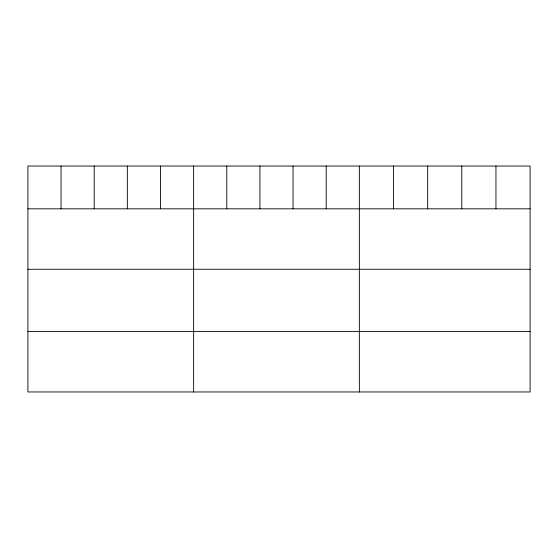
<?xml version="1.0" encoding="UTF-8"?>
<svg xmlns="http://www.w3.org/2000/svg" width="558" height="558" viewBox="0 0 558 558"><rect width="100%" height="100%" fill="white"/><g stroke="black" fill="none" stroke-linecap="round" stroke-linejoin="round"><path stroke-width="0.84" d="M530.1 208.825L530.1 391.967L27.9 391.967L27.9 166.033L530.1 166.033L530.1 208.825L27.9 208.825M27.9 269.263L530.1 269.263M27.9 331.529L530.1 331.529M495.95 166.033L495.95 208.825M461.801 166.033L461.801 208.825M427.651 166.033L427.651 208.825M393.502 166.033L393.502 208.825M359.352 166.033L359.352 391.967M326.207 166.033L326.207 208.825M293.062 166.033L293.062 208.825M259.916 166.033L259.916 208.825M226.771 166.033L226.771 208.825M193.626 166.033L193.626 391.967M160.481 166.033L160.481 208.825M127.336 166.033L127.336 208.825M94.19 166.033L94.19 208.825M61.045 166.033L61.045 208.825"/></g></svg>
